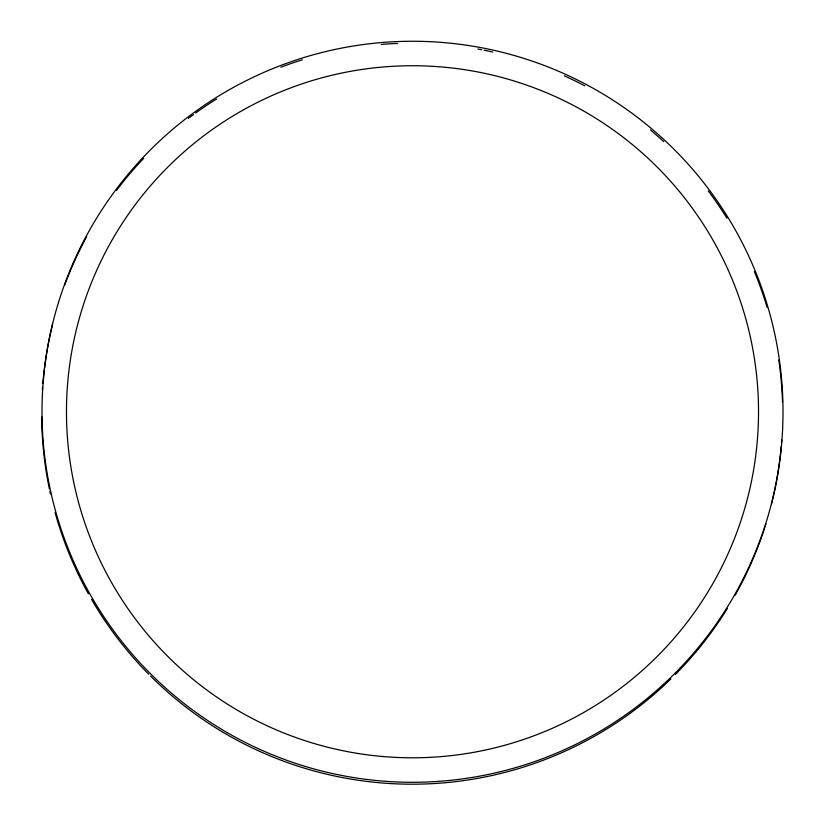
<?xml version="1.0" encoding="UTF-8"?>
<svg xmlns="http://www.w3.org/2000/svg" width="825" height="825" viewBox="0 0 825 825"><rect width="100%" height="100%" fill="white"/><g stroke="black" fill="none" stroke-linecap="round" stroke-linejoin="round"><path stroke-width="1.24" d="M781.76 440.045A370.518 370.518 0 0 1 781.564 442.613M781.244 446.449A370.518 370.518 0 0 1 771.478 504.168M765.94 523.834A370.518 370.518 0 0 1 735.199 595.186M727.413 608.386A370.518 370.518 0 0 1 675.428 674.417M670.9 678.913A370.518 370.518 0 0 1 150.542 676.036M148.737 674.221A370.518 370.518 0 0 1 91.554 599.373M88.399 593.825A370.518 370.518 0 0 1 55.089 512.521M50.459 493.917A370.518 370.518 0 0 1 49.913 491.411M49.376 488.905A370.518 370.518 0 0 1 41.673 416.728M42.426 389.885A370.518 370.518 0 0 1 42.601 387.317M42.9 383.481A370.518 370.518 0 0 1 52.573 324.431M64.608 285.316A370.518 370.518 0 0 1 86.707 236.631M116.49 190.41A370.518 370.518 0 0 1 143.622 158.421M188.42 118.367A370.518 370.518 0 0 1 193.545 114.551M195.608 113.056A370.518 370.518 0 0 1 216.676 98.938M280.799 67.237A370.518 370.518 0 0 1 302.383 59.812M381.284 44.457A370.518 370.518 0 0 1 397.712 43.447M477.902 49.046A370.518 370.518 0 0 1 481.645 49.737M484.131 50.222A370.518 370.518 0 0 1 492.793 52.047M564.248 75.807A370.518 370.518 0 0 1 584.77 85.821M650.44 129.938A370.518 370.518 0 0 1 663.743 141.653M708.262 190.946A370.518 370.518 0 0 1 726.918 218.182M754.37 271.611A370.518 370.518 0 0 1 767.157 307.519M778.779 359.937A370.518 370.518 0 0 1 782.502 401.744M239.487 711.439A346.026 346.026 0 0 0 758.526 411.768A346.026 346.026 0 0 0 239.487 112.097A346.026 346.026 0 0 0 239.487 711.439M227.246 732.641A370.518 370.518 0 0 0 783.018 411.768A370.518 370.518 0 0 0 227.246 90.894A370.518 370.518 0 0 0 227.246 732.641"/></g></svg>
